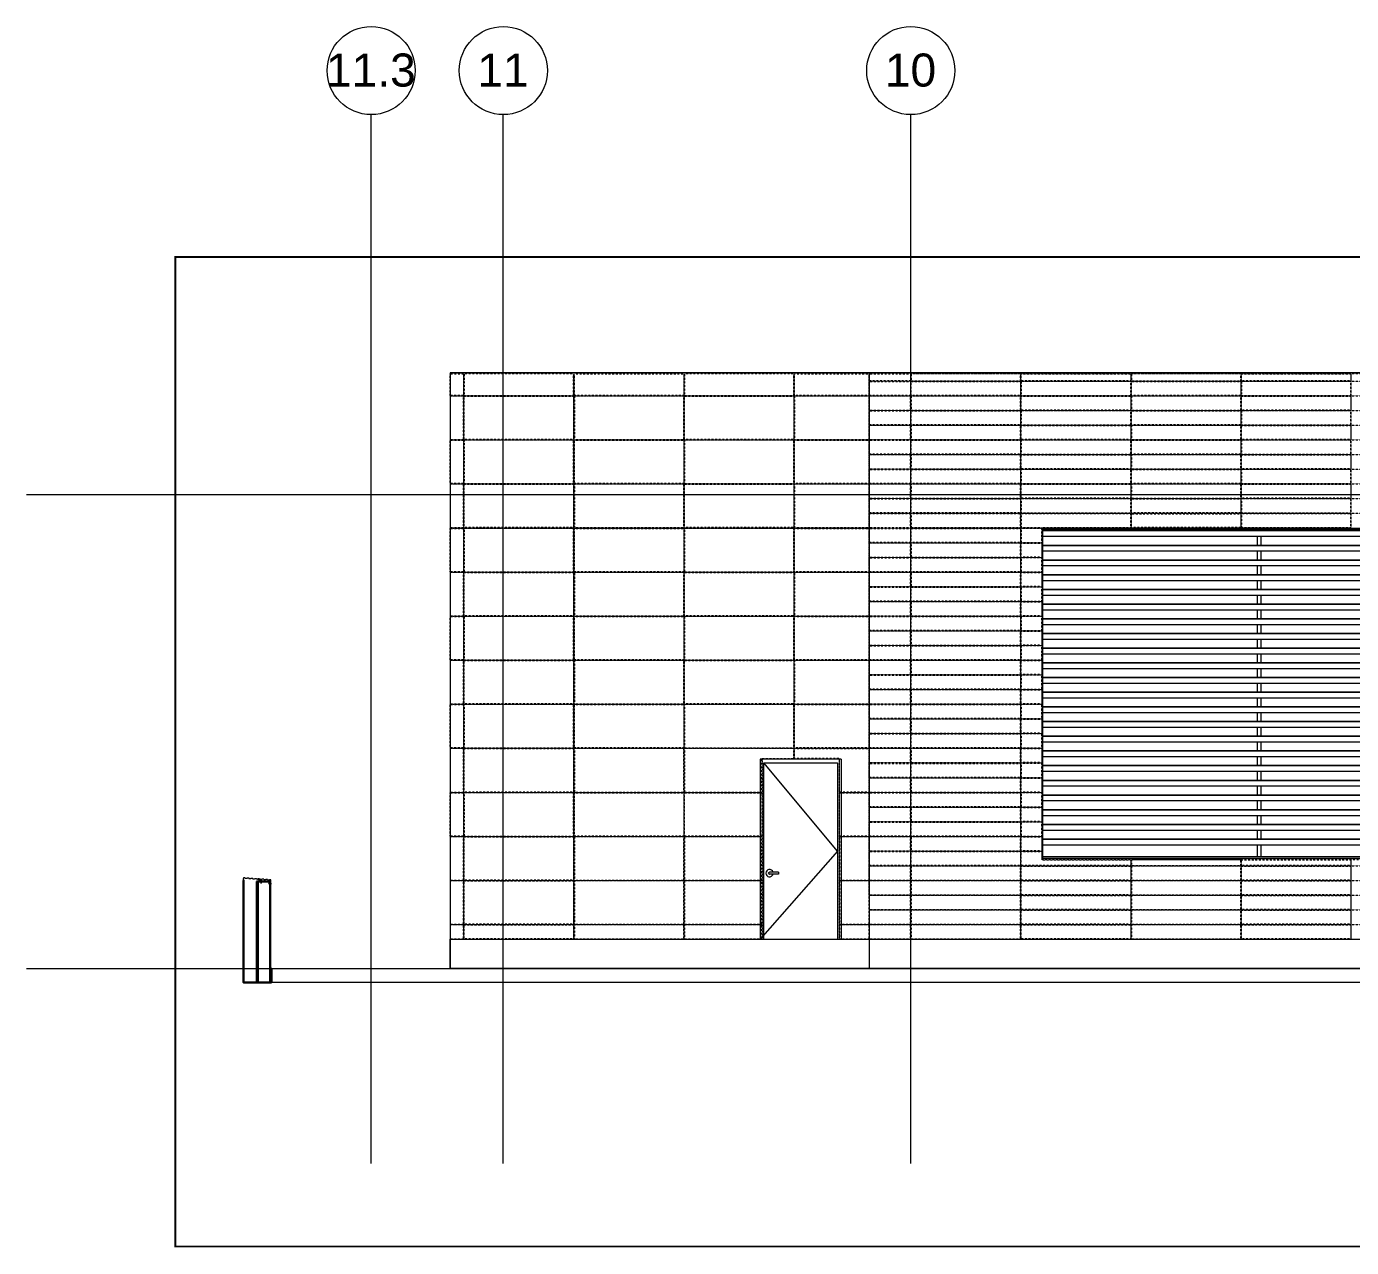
# Model space of a CAD drawing. Header units: inches. Extents: x 1191 to 4278, y -4365 to 1348.
# Drawn here: x 1212 to 1934, y -4191 to -3526 of the extents above; entities that cross this region are included whole.
import ezdxf

# ---------------------------------------------------------------- set-up
doc = ezdxf.new("R2010")
doc.units = ezdxf.units.IN
doc.header["$MEASUREMENT"] = 0
for name, pattern in [('INC-200$0$NBK_Hidden', [0.125, 0.083333, -0.041667]), ('NBK_Center2', [0.270833, 0.166667, -0.03125, 0.041667, -0.03125]), ('NBK_Hidden', [0.125, 0.083333, -0.041667]), ('NBK_Hidden2', [0.0625, 0.041667, -0.020833])]:
    doc.linetypes.add(name, pattern=pattern)
doc.layers.get('Defpoints').update_dxf_attribs({"color": 250, "lineweight": 0})
for name, color, linetype, lineweight in [('!Arch2', 8, 'Continuous', 9), ('!Hatch', 8, 'Continuous', 5), ('!Linetype_Center2', 222, 'NBK_Center2', 9), ('!Linetype_Hidden', 210, 'NBK_Hidden', 9), ('!Misc1', 254, 'Continuous', 5), ('!Misc2', 252, 'NBK_Hidden2', 5), ('INC-200$0$!Linetype_Hidden', 210, 'INC-200$0$NBK_Hidden', 9), ('S-GRID-IDEN', 1, 'Continuous', 9)]:
    doc.layers.add(name, color=color, linetype=linetype, lineweight=lineweight)
doc.styles.add('Arial_1', font='arial.ttf', dxfattribs={"height": 18})

# ---------------------------------------------------------------- blocks, each defined once
blk = doc.blocks.new('A$C5F5E00A7')
for p, q in [((0, -364.16), (0, 207.16)), ((0, -364.16), (0, 207.16)), ((72, -364.16), (72, 207.16)), ((72, -364.16), (72, 207.16)), ((294, -364.16), (294, 207.16)), ((294, -364.16), (294, 207.16)), ((2853.84, 0), (-187.78, 0)), ((2853.84, 0), (-187.78, 0)), ((-187.78, -258), (2853.84, -258)), ((-187.78, -258), (2853.84, -258))]:
    blk.add_line(p, q)
at = {"layer": 'S-GRID-IDEN'}
for centre in [(0, 231.16), (0, 231.16), (72, 231.16), (72, 231.16), (294, 231.16), (294, 231.16)]:
    blk.add_circle(centre, 24, dxfattribs=at)
at = {"char_height": 18, "width": 16.968, "attachment_point": 1, "style": 'Arial_1'}
for s, insert in [('11.3', (-24.63, 240.45)), ('11.3', (-24.63, 240.45)), ('11', (57.86, 240.45)), ('11', (57.86, 240.45)), ('10', (279.86, 240.45)), ('10', (279.86, 240.45))]:
    blk.add_mtext(s, dxfattribs=dict(at, insert=insert))
blk = doc.blocks.new('*U264')
at = {"color": 0, "linetype": 'ByBlock'}
for p, q in [((0.1, -0.01), (-0.1, -0.04)), ((0.1, -0.07), (-0.1, -0.1)), ((0.1, -0.14), (-0.1, -0.16)), ((0.1, -0.2), (-0.1, -0.22)), ((0.1, -0.26), (-0.1, -0.29)), ((0.1, -0.32), (-0.1, -0.35)), ((0.1, -0.39), (-0.1, -0.41)), ((0.1, -0.45), (-0.1, -0.47)), ((0.1, -0.51), (-0.1, -0.54)), ((0.1, -0.57), (-0.1, -0.6)), ((0.1, -0.64), (-0.1, -0.66)), ((0.1, -0.7), (-0.1, -0.72)), ((0.02, -0.75), (-0.01, -0.93)), ((0, -1), (-0.01, -0.93)), ((0.08, -0.75), (0, -1))]:
    blk.add_line(p, q, dxfattribs=at)
blk.add_lwpolyline([(-0.17, 0.06), (0.17, 0.06, -0.999262), (0.17, 0), (-0.17, 0, -1.000932)], format="xyb", close=True)
for points in [[(0.07, 0), (-0.07, 0), (-0.07, -0.02)], [(0.07, 0), (0.1, -0.01), (0.07, -0.03), (0.07, -0.06)], [(-0.07, -0.08), (-0.07, -0.05), (-0.1, -0.04), (-0.07, -0.02)], [(-0.07, -0.14), (-0.07, -0.11), (-0.1, -0.1), (-0.07, -0.08)], [(-0.07, -0.2), (-0.07, -0.17), (-0.1, -0.16), (-0.07, -0.14)], [(-0.07, -0.27), (-0.07, -0.23), (-0.1, -0.22), (-0.07, -0.2)], [(-0.07, -0.33), (-0.07, -0.3), (-0.1, -0.29), (-0.07, -0.27)], [(-0.07, -0.39), (-0.07, -0.36), (-0.1, -0.35), (-0.07, -0.33)], [(-0.07, -0.45), (-0.07, -0.42), (-0.1, -0.41), (-0.07, -0.39)], [(-0.07, -0.52), (-0.07, -0.48), (-0.1, -0.47), (-0.07, -0.45)], [(-0.07, -0.58), (-0.07, -0.55), (-0.1, -0.54), (-0.07, -0.52)], [(-0.07, -0.64), (-0.07, -0.61), (-0.1, -0.6), (-0.07, -0.58)], [(-0.07, -0.7), (-0.07, -0.67), (-0.1, -0.66), (-0.07, -0.64)], [(-0.07, -0.77), (-0.07, -0.73), (-0.1, -0.72), (-0.07, -0.7)], [(0.07, -0.75), (0.08, -0.75), (0.08, -0.93), (0, -1), (-0.08, -0.93), (-0.08, -0.75), (-0.07, -0.75), (-0.07, -0.77)], [(0.07, -0.06), (0.1, -0.07), (0.07, -0.09), (0.07, -0.12)], [(0.07, -0.12), (0.1, -0.14), (0.07, -0.15), (0.07, -0.19)], [(0.07, -0.19), (0.1, -0.2), (0.07, -0.22), (0.07, -0.25)], [(0.07, -0.25), (0.1, -0.26), (0.07, -0.28), (0.07, -0.31)], [(0.07, -0.31), (0.1, -0.32), (0.07, -0.34), (0.07, -0.38)], [(0.07, -0.38), (0.1, -0.39), (0.07, -0.41), (0.07, -0.44)], [(0.07, -0.44), (0.1, -0.45), (0.07, -0.47), (0.07, -0.5)], [(0.07, -0.5), (0.1, -0.51), (0.07, -0.53), (0.07, -0.56)], [(0.07, -0.56), (0.1, -0.57), (0.07, -0.59), (0.07, -0.62)], [(0.07, -0.62), (0.1, -0.64), (0.07, -0.66), (0.07, -0.69)], [(0.07, -0.69), (0.1, -0.7), (0.07, -0.72), (0.07, -0.75)]]:
    blk.add_lwpolyline(points, dxfattribs=at)
for centre, radius, start, end in [((-0.04, -0.93), 0.0417, 132.5802, 180.5455), ((-0.05, -0.94), 0.0414, 11.0573, 109.1534)]:
    blk.add_arc(centre, radius, start, end, dxfattribs=at)
blk = doc.blocks.new('A$C5E8AE244')
at = {"layer": '!Hatch', "const_width": 0.0625}
blk.add_lwpolyline([(-6.42, 1.19), (-7.43, 1.26)], dxfattribs=at)
at = {"layer": '!Hatch'}
blk.add_lwpolyline([(-6.42, 1.15), (-7.44, 1.22), (-7.43, 1.3), (-6.42, 1.23)], close=True, dxfattribs=at)
at = {"layer": '!Misc1'}
blk.add_lwpolyline([(-14.49, 1.83), (-14.49, 1.87), (-14.45, 1.87)], dxfattribs=at)
at = {"layer": '!Misc2'}
for p, q in [((0.31, 0.19), (0.19, -2.12)), ((0.31, -2.12), (0.19, 0.19))]:
    blk.add_line(p, q, dxfattribs=at)
blk.add_lwpolyline([(0.39, -2.12), (0.39, 0.83), (-14.45, 1.87, 0.434812), (-14.49, 1.83), (-14.49, 0.45, 0.645045), (-14.43, 0.42), (-14.1, 0.71), (-14.15, 0.77), (-14.35, 0.6, -0.645045), (-14.41, 0.63), (-14.41, 1.74, -0.434812), (-14.37, 1.78), (0.31, 0.76), (0.31, -2.12)], format="xyb", close=True, dxfattribs=at)
for points in [[(-4.37, 0.19), (-5.37, 0.19), (-6.45, 1.09), (-7.44, 1.16), (-7.44, 1.22), (-6.42, 1.15), (-5.35, 0.25), (-4.37, 0.25)], [(0.13, -2.81), (0.13, 0.12), (-7.37, 0.12), (-7.37, -2.94), (-7.43, -2.94), (-7.43, 0.19), (0.13, 0.19), (0.19, 0.19), (0.19, -2.81)], [(0.19, 0.19), (0.31, 0.19), (0.31, -2.12), (0.19, -2.12)]]:
    blk.add_lwpolyline(points, close=True, dxfattribs=at)
at = {"layer": '!Misc2', "xscale": -1.279102632693, "yscale": 1.279102632693, "zscale": 1.279102632693}
blk.add_blockref('*U264', (-4.88, 0.25), dxfattribs=at)
at = {"layer": '!Misc2', "yscale": 1.279102632693, "zscale": 1.279102632693}
for p, xscale, rotation in [((-7.47, -1.24), -1.279102632693, 90), ((-7.47, -2.54), -1.279102632693, 90), ((0.39, -1.25), 1.279102632693, 270)]:
    blk.add_blockref('*U264', p, dxfattribs=dict(at, xscale=xscale, rotation=rotation))
blk = doc.blocks.new('A$C5F5E02A7')
for p, q in [((23.75, 324.5), (-2525, 324.5)), ((-2525, 324.5), (-2525, 0)), ((-2296.75, 324.5), (-2296.75, 0)), ((-2202.31, 240), (-209.69, 240)), ((-2202.31, 60), (-2202.31, 240)), ((-2202.12, 60), (-2202.12, 240)), ((-211.29, 239.66), (-2202.12, 239.66)), ((-211.29, 239.48), (-2202.12, 239.48)), ((-211.29, 239), (-2202.12, 239)), ((-211.29, 238.55), (-2202.12, 238.55)), ((-211.29, 238.37), (-2202.12, 238.37)), ((-211.29, 235.31), (-2202.12, 235.31)), ((-2085.2, 230.55), (-2085.2, 235.31)), ((-2083.39, 235.31), (-2083.39, 230.55)), ((-211.29, 230.55), (-2202.12, 230.55)), ((-211.29, 230.37), (-2202.12, 230.37)), ((-211.29, 227.31), (-2202.12, 227.31)), ((-2085.2, 222.55), (-2085.2, 227.31)), ((-2083.39, 227.31), (-2083.39, 222.55)), ((-211.29, 222.55), (-2202.12, 222.55)), ((-211.29, 222.37), (-2202.12, 222.37)), ((-211.29, 219.31), (-2202.12, 219.31)), ((-2085.2, 214.55), (-2085.2, 219.31)), ((-2083.39, 219.31), (-2083.39, 214.55)), ((-211.29, 214.55), (-2202.12, 214.55)), ((-211.29, 214.37), (-2202.12, 214.37)), ((-211.29, 211.31), (-2202.12, 211.31)), ((-2085.2, 206.55), (-2085.2, 211.31)), ((-2083.39, 211.31), (-2083.39, 206.55)), ((-211.29, 206.55), (-2202.12, 206.55)), ((-211.29, 206.37), (-2202.12, 206.37)), ((-211.29, 203.31), (-2202.12, 203.31)), ((-2085.2, 198.55), (-2085.2, 203.31)), ((-2083.39, 203.31), (-2083.39, 198.55)), ((-211.29, 198.55), (-2202.12, 198.55)), ((-211.29, 198.37), (-2202.12, 198.37)), ((-211.29, 195.31), (-2202.12, 195.31)), ((-2085.2, 190.55), (-2085.2, 195.31)), ((-2083.39, 195.31), (-2083.39, 190.55)), ((-211.29, 190.55), (-2202.12, 190.55)), ((-211.29, 190.37), (-2202.12, 190.37)), ((-211.29, 187.31), (-2202.12, 187.31)), ((-211.29, 182.55), (-2202.12, 182.55)), ((-211.29, 182.37), (-2202.12, 182.37)), ((-2085.2, 182.55), (-2085.2, 187.31)), ((-2083.39, 187.31), (-2083.39, 182.55)), ((-211.29, 179.31), (-2202.12, 179.31)), ((-211.29, 174.55), (-2202.12, 174.55)), ((-211.29, 174.37), (-2202.12, 174.37)), ((-2085.2, 174.55), (-2085.2, 179.31)), ((-2083.39, 179.31), (-2083.39, 174.55)), ((-211.29, 171.31), (-2202.12, 171.31)), ((-211.29, 166.55), (-2202.12, 166.55)), ((-211.29, 166.37), (-2202.12, 166.37)), ((-2085.2, 166.55), (-2085.2, 171.31)), ((-2083.39, 171.31), (-2083.39, 166.55)), ((-211.29, 163.31), (-2202.12, 163.31)), ((-2085.2, 158.55), (-2085.2, 163.31)), ((-2083.39, 163.31), (-2083.39, 158.55)), ((-211.29, 158.55), (-2202.12, 158.55)), ((-211.29, 158.37), (-2202.12, 158.37)), ((-211.29, 155.31), (-2202.12, 155.31)), ((-2085.2, 150.55), (-2085.2, 155.31)), ((-2083.39, 155.31), (-2083.39, 150.55)), ((-211.29, 150.55), (-2202.12, 150.55)), ((-211.29, 150.37), (-2202.12, 150.37)), ((-211.29, 147.31), (-2202.12, 147.31)), ((-2085.2, 142.55), (-2085.2, 147.31)), ((-2083.39, 147.31), (-2083.39, 142.55)), ((-211.29, 142.55), (-2202.12, 142.55)), ((-211.29, 142.37), (-2202.12, 142.37)), ((-211.29, 139.31), (-2202.12, 139.31)), ((-2085.2, 134.55), (-2085.2, 139.31)), ((-2083.39, 139.31), (-2083.39, 134.55)), ((-211.29, 134.55), (-2202.12, 134.55)), ((-211.29, 134.37), (-2202.12, 134.37)), ((-211.29, 131.31), (-2202.12, 131.31)), ((-2085.2, 126.55), (-2085.2, 131.31)), ((-2083.39, 131.31), (-2083.39, 126.55)), ((-211.29, 126.55), (-2202.12, 126.55)), ((-211.29, 126.37), (-2202.12, 126.37)), ((-211.29, 123.31), (-2202.12, 123.31)), ((-2085.2, 118.55), (-2085.2, 123.31)), ((-2083.39, 123.31), (-2083.39, 118.55)), ((-211.29, 118.55), (-2202.12, 118.55)), ((-211.29, 118.37), (-2202.12, 118.37)), ((-2311.99, 114), (-2356, 114)), ((-2356, 114), (-2356, 16)), ((-2313.99, 64), (-2354, 112)), ((-2354, 16), (-2354, 112)), ((-2354, 112), (-2313.99, 112)), ((-2313.99, 112), (-2313.99, 16)), ((-2311.99, 114), (-2311.99, 16)), ((-211.29, 115.31), (-2202.12, 115.31)), ((-211.29, 110.55), (-2202.12, 110.55)), ((-211.29, 110.37), (-2202.12, 110.37)), ((-2085.2, 110.55), (-2085.2, 115.31)), ((-2083.39, 115.31), (-2083.39, 110.55)), ((-211.29, 107.31), (-2202.12, 107.31)), ((-211.29, 102.55), (-2202.12, 102.55)), ((-211.29, 102.37), (-2202.12, 102.37)), ((-2085.2, 102.55), (-2085.2, 107.31)), ((-2083.39, 107.31), (-2083.39, 102.55)), ((-211.29, 99.31), (-2202.12, 99.31)), ((-211.29, 94.55), (-2202.12, 94.55)), ((-211.29, 94.37), (-2202.12, 94.37)), ((-2085.2, 94.55), (-2085.2, 99.31)), ((-2083.39, 99.31), (-2083.39, 94.55)), ((-211.29, 91.31), (-2202.12, 91.31)), ((-2085.2, 86.55), (-2085.2, 91.31)), ((-2083.39, 91.31), (-2083.39, 86.55)), ((-211.29, 86.55), (-2202.12, 86.55)), ((-211.29, 86.37), (-2202.12, 86.37)), ((-211.29, 83.31), (-2202.12, 83.31)), ((-2085.2, 78.55), (-2085.2, 83.31)), ((-2083.39, 83.31), (-2083.39, 78.55)), ((-211.29, 78.55), (-2202.12, 78.55)), ((-211.29, 78.37), (-2202.12, 78.37)), ((-211.29, 75.31), (-2202.12, 75.31)), ((-2085.2, 70.55), (-2085.2, 75.31)), ((-2083.39, 75.31), (-2083.39, 70.55)), ((-211.29, 70.55), (-2202.12, 70.55)), ((-211.29, 70.37), (-2202.12, 70.37)), ((-211.29, 67.31), (-2202.12, 67.31)), ((-2085.2, 61), (-2085.2, 67.31)), ((-2083.39, 67.31), (-2083.39, 61)), ((-2313.99, 64), (-2356, 16)), ((-209.69, 60), (-2202.31, 60)), ((-2202.12, 61), (-211.29, 61)), ((-2346, 52.5), (-2351, 52.5)), ((-2346, 51.5), (-2351, 51.5)), ((-2346, 52.5), (-2346, 51.5))]:
    blk.add_line(p, q)
at = {"lineweight": 30}
for p, q in [((-2630.32, 47.54), (-2630.32, -7.5)), ((-2629.69, 47.54), (-2629.69, -7.5)), ((-2623.07, -7.5), (-2623.07, 47.54)), ((-2623.07, 0), (-2622.32, 0)), ((-2622.32, 0), (-2622.32, -7.5))]:
    blk.add_line(p, q, dxfattribs=at)
for points in [[(-2637.57, 48), (-2637.57, -7.5), (-2622.32, -7.5)], [(-2623.07, 47.54), (-2630.32, 47.54)]]:
    blk.add_lwpolyline(points, dxfattribs=at)
at = {"color": 8, "const_width": 0.125}
blk.add_lwpolyline([(-2623.07, 47.61), (-2630.44, 47.61)], dxfattribs=at)
at = {"linetype": 'NBK_Hidden2'}
blk.add_lwpolyline([(-2630.44, 47.54), (-2623.07, 47.54), (-2623.07, 47.67), (-2630.44, 47.67)], close=True, dxfattribs=at)
for points in [[(-2525, 16), (-1981.15, 16), (-1981.15, 0), (-2525, 0)], [(-2622.32, 0), (-1981.15, 0), (-1981.15, -7.5), (-2622.32, -7.5)]]:
    blk.add_lwpolyline(points, close=True)
blk.add_arc((-2351, 52), 2, 15, 345)
for points in [[(-2351.5, 52), (-2351.5, 52.04), (-2351.49, 52.11), (-2351.46, 52.19), (-2351.43, 52.25), (-2351.4, 52.3), (-2351.38, 52.33), (-2351.35, 52.36), (-2351.31, 52.4), (-2351.26, 52.43), (-2351.22, 52.45), (-2351.19, 52.46), (-2351.16, 52.47), (-2351.13, 52.48), (-2351.1, 52.49), (-2351.07, 52.5), (-2351.03, 52.5), (-2351.01, 52.5), (-2351, 52.5)], [(-2351.5, 52), (-2351.5, 51.96), (-2351.49, 51.89), (-2351.46, 51.81), (-2351.43, 51.75), (-2351.4, 51.7), (-2351.38, 51.67), (-2351.35, 51.64), (-2351.31, 51.6), (-2351.26, 51.57), (-2351.22, 51.55), (-2351.19, 51.54), (-2351.16, 51.53), (-2351.13, 51.52), (-2351.1, 51.51), (-2351.07, 51.5), (-2351.03, 51.5), (-2351.01, 51.5), (-2351, 51.5)]]:
    blk.add_open_spline(points, degree=3, knots=[0, 0, 0, 0, 0.0833333, 0.125, 0.1666667, 0.2083333, 0.2291667, 0.25, 0.2916667, 0.3333333, 0.3541667, 0.375, 0.3958333, 0.4166667, 0.4375, 0.4583333, 0.4791667, 0.5, 0.5, 0.5, 0.5])
blk.add_blockref('A$C5E8AE244', (-2623.08, 47.55))
blk = doc.blocks.new('A$C5F5E3900')
at = {"layer": '!Linetype_Center2'}
for p, q in [((-21.5, 16), (-21.5, 324)), ((38.5, 16), (38.5, 324)), ((98.5, 16), (98.5, 324)), ((158.5, 114), (158.5, 324)), ((199.25, 40), (199.25, 324)), ((222, 16), (222, 324)), ((282, 16), (282, 324)), ((-29, 312), (199.25, 312)), ((-29, 288), (199.25, 288)), ((-29, 264), (199.25, 264)), ((-29, 240), (199.25, 240)), ((-29, 216), (199.25, 216)), ((-29, 192), (199.25, 192)), ((-29, 168), (199.25, 168)), ((-29, 144), (199.25, 144)), ((-29, 120), (199.25, 120)), ((141, 114), (141, 16)), ((183, 114), (141, 114)), ((183, 114), (183, 16)), ((-29, 96), (141, 96)), ((183, 96), (199.25, 96)), ((-29, 72), (141, 72)), ((183, 72), (199.25, 72)), ((-29, 48), (141, 48)), ((183, 48), (199.25, 48)), ((-29, 24), (141, 24)), ((-29, 24), (141, 24)), ((183, 24), (199.25, 24)), ((183, 24), (199.25, 24)), ((-29, 16), (141, 16)), ((183, 16), (199.25, 16))]:
    blk.add_line(p, q, dxfattribs=at)
at = {"layer": '!Linetype_Hidden'}
for p, q in [((2374.75, 324), (199.25, 324)), ((199.25, 320), (2374.75, 320)), ((342, 240), (342, 324)), ((402, 240), (402, 324)), ((462, 240), (462, 324)), ((199.25, 312), (2374.75, 312)), ((199.25, 304), (2374.75, 304)), ((199.25, 296), (2374.75, 296)), ((199.25, 288), (2374.75, 288)), ((199.25, 280), (2374.75, 280)), ((199.25, 272), (2374.75, 272)), ((199.25, 264), (2374.75, 264)), ((199.25, 256), (2374.75, 256)), ((199.25, 248), (2374.75, 248)), ((199.25, 240), (293.5, 240)), ((293.5, 240), (2286.5, 240)), ((293.5, 59.22), (293.5, 240)), ((199.25, 232), (293.5, 232)), ((199.25, 224), (293.5, 224)), ((199.25, 216), (293.5, 216)), ((199.25, 208), (293.5, 208)), ((199.25, 200), (293.5, 200)), ((199.25, 192), (293.5, 192)), ((199.25, 184), (293.5, 184)), ((199.25, 176), (293.5, 176)), ((199.25, 168), (293.5, 168)), ((199.25, 160), (293.5, 160)), ((199.25, 152), (293.5, 152)), ((199.25, 144), (293.5, 144)), ((199.25, 136), (293.5, 136)), ((199.25, 128), (293.5, 128)), ((199.25, 120), (293.5, 120)), ((199.25, 112), (293.5, 112)), ((199.25, 104), (293.5, 104)), ((199.25, 96), (293.5, 96)), ((199.25, 88), (293.5, 88)), ((199.25, 80), (293.5, 80)), ((199.25, 72), (293.5, 72)), ((199.25, 64), (293.5, 64)), ((2286.5, 59.22), (293.5, 59.22)), ((342, 16), (342, 59.22)), ((402, 16), (402, 59.22)), ((462, 16), (462, 59.22)), ((199.25, 56), (2374.75, 56)), ((199.25, 48), (514.85, 48)), ((199.25, 40), (514.85, 40)), ((199.25, 32), (514.85, 32)), ((199.25, 24), (514.85, 24)), ((199.25, 16), (514.85, 16))]:
    blk.add_line(p, q, dxfattribs=at)
for points in [[(221.81, 320.19), (199.25, 320.19), (199.25, 324), (221.81, 324)], [(199.25, 319.81), (221.81, 319.81), (221.81, 312.19), (199.25, 312.19)], [(222.19, 320.19), (281.81, 320.19), (281.81, 324), (222.19, 324)], [(222.19, 319.81), (281.81, 319.81), (281.81, 312.19), (222.19, 312.19)], [(341.81, 320.19), (282.19, 320.19), (282.19, 324), (341.81, 324)], [(341.81, 319.81), (282.19, 319.81), (282.19, 312.19), (341.81, 312.19)], [(342.19, 320.19), (401.81, 320.19), (401.81, 324), (342.19, 324)], [(342.19, 319.81), (401.81, 319.81), (401.81, 312.19), (342.19, 312.19)], [(461.81, 320.19), (402.19, 320.19), (402.19, 324), (461.81, 324)], [(461.81, 319.81), (402.19, 319.81), (402.19, 312.19), (461.81, 312.19)], [(199.25, 304.19), (221.81, 304.19), (221.81, 311.81), (199.25, 311.81)], [(222.19, 304.19), (281.81, 304.19), (281.81, 311.81), (222.19, 311.81)], [(341.81, 304.19), (282.19, 304.19), (282.19, 311.81), (341.81, 311.81)], [(342.19, 304.19), (401.81, 304.19), (401.81, 311.81), (342.19, 311.81)], [(461.81, 304.19), (402.19, 304.19), (402.19, 311.81), (461.81, 311.81)], [(199.25, 303.81), (221.81, 303.81), (221.81, 296.19), (199.25, 296.19)], [(222.19, 303.81), (281.81, 303.81), (281.81, 296.19), (222.19, 296.19)], [(341.81, 303.81), (282.19, 303.81), (282.19, 296.19), (341.81, 296.19)], [(342.19, 303.81), (401.81, 303.81), (401.81, 296.19), (342.19, 296.19)], [(461.81, 303.81), (402.19, 303.81), (402.19, 296.19), (461.81, 296.19)], [(199.25, 288.19), (221.81, 288.19), (221.81, 295.81), (199.25, 295.81)], [(222.19, 288.19), (281.81, 288.19), (281.81, 295.81), (222.19, 295.81)], [(341.81, 288.19), (282.19, 288.19), (282.19, 295.81), (341.81, 295.81)], [(342.19, 288.19), (401.81, 288.19), (401.81, 295.81), (342.19, 295.81)], [(461.81, 288.19), (402.19, 288.19), (402.19, 295.81), (461.81, 295.81)], [(199.25, 287.81), (221.81, 287.81), (221.81, 280.19), (199.25, 280.19)], [(222.19, 287.81), (281.81, 287.81), (281.81, 280.19), (222.19, 280.19)], [(341.81, 287.81), (282.19, 287.81), (282.19, 280.19), (341.81, 280.19)], [(342.19, 287.81), (401.81, 287.81), (401.81, 280.19), (342.19, 280.19)], [(461.81, 287.81), (402.19, 287.81), (402.19, 280.19), (461.81, 280.19)], [(199.25, 272.19), (221.81, 272.19), (221.81, 279.81), (199.25, 279.81)], [(222.19, 272.19), (281.81, 272.19), (281.81, 279.81), (222.19, 279.81)], [(341.81, 272.19), (282.19, 272.19), (282.19, 279.81), (341.81, 279.81)], [(342.19, 272.19), (401.81, 272.19), (401.81, 279.81), (342.19, 279.81)], [(461.81, 272.19), (402.19, 272.19), (402.19, 279.81), (461.81, 279.81)], [(199.25, 271.81), (221.81, 271.81), (221.81, 264.19), (199.25, 264.19)], [(222.19, 271.81), (281.81, 271.81), (281.81, 264.19), (222.19, 264.19)], [(341.81, 271.81), (282.19, 271.81), (282.19, 264.19), (341.81, 264.19)], [(342.19, 271.81), (401.81, 271.81), (401.81, 264.19), (342.19, 264.19)], [(461.81, 271.81), (402.19, 271.81), (402.19, 264.19), (461.81, 264.19)], [(199.25, 256.19), (221.81, 256.19), (221.81, 263.81), (199.25, 263.81)], [(222.19, 256.19), (281.81, 256.19), (281.81, 263.81), (222.19, 263.81)], [(341.81, 256.19), (282.19, 256.19), (282.19, 263.81), (341.81, 263.81)], [(342.19, 256.19), (401.81, 256.19), (401.81, 263.81), (342.19, 263.81)], [(461.81, 256.19), (402.19, 256.19), (402.19, 263.81), (461.81, 263.81)], [(199.25, 255.81), (221.81, 255.81), (221.81, 248.19), (199.25, 248.19)], [(222.19, 255.81), (281.81, 255.81), (281.81, 248.19), (222.19, 248.19)], [(341.81, 255.81), (282.19, 255.81), (282.19, 248.19), (341.81, 248.19)], [(342.19, 255.81), (401.81, 255.81), (401.81, 248.19), (342.19, 248.19)], [(461.81, 255.81), (402.19, 255.81), (402.19, 248.19), (461.81, 248.19)], [(199.25, 240.19), (221.81, 240.19), (221.81, 247.81), (199.25, 247.81)], [(222.19, 240.19), (281.81, 240.19), (281.81, 247.81), (222.19, 247.81)], [(293.31, 240.19), (293.31, 240.19), (341.81, 240.19), (341.81, 247.81), (282.19, 247.81), (282.19, 240.19)], [(342.19, 247.81), (401.81, 247.81), (401.81, 240.19), (342.19, 240.19)], [(461.81, 247.81), (402.19, 247.81), (402.19, 240.19), (461.81, 240.19)], [(199.25, 239.81), (221.81, 239.81), (221.81, 232.19), (199.25, 232.19)], [(222.19, 239.81), (281.81, 239.81), (281.81, 232.19), (222.19, 232.19)], [(293.31, 239.81), (282.19, 239.81), (282.19, 232.19), (293.31, 232.19)], [(199.25, 224.19), (221.81, 224.19), (221.81, 231.81), (199.25, 231.81)], [(222.19, 224.19), (281.81, 224.19), (281.81, 231.81), (222.19, 231.81)], [(293.31, 224.19), (282.19, 224.19), (282.19, 231.81), (293.31, 231.81)], [(199.25, 223.81), (221.81, 223.81), (221.81, 216.19), (199.25, 216.19)], [(222.19, 223.81), (281.81, 223.81), (281.81, 216.19), (222.19, 216.19)], [(293.31, 223.81), (282.19, 223.81), (282.19, 216.19), (293.31, 216.19)], [(199.25, 208.19), (221.81, 208.19), (221.81, 215.81), (199.25, 215.81)], [(222.19, 208.19), (281.81, 208.19), (281.81, 215.81), (222.19, 215.81)], [(293.31, 208.19), (282.19, 208.19), (282.19, 215.81), (293.31, 215.81)], [(199.25, 207.81), (221.81, 207.81), (221.81, 200.19), (199.25, 200.19)], [(222.19, 207.81), (281.81, 207.81), (281.81, 200.19), (222.19, 200.19)], [(293.31, 207.81), (282.19, 207.81), (282.19, 200.19), (293.31, 200.19)], [(199.25, 192.19), (221.81, 192.19), (221.81, 199.81), (199.25, 199.81)], [(222.19, 192.19), (281.81, 192.19), (281.81, 199.81), (222.19, 199.81)], [(293.31, 192.19), (282.19, 192.19), (282.19, 199.81), (293.31, 199.81)], [(199.25, 191.81), (221.81, 191.81), (221.81, 184.19), (199.25, 184.19)], [(222.19, 191.81), (281.81, 191.81), (281.81, 184.19), (222.19, 184.19)], [(293.31, 191.81), (282.19, 191.81), (282.19, 184.19), (293.31, 184.19)], [(199.25, 176.19), (221.81, 176.19), (221.81, 183.81), (199.25, 183.81)], [(222.19, 176.19), (281.81, 176.19), (281.81, 183.81), (222.19, 183.81)], [(293.31, 176.19), (282.19, 176.19), (282.19, 183.81), (293.31, 183.81)], [(199.25, 175.81), (221.81, 175.81), (221.81, 168.19), (199.25, 168.19)], [(222.19, 175.81), (281.81, 175.81), (281.81, 168.19), (222.19, 168.19)], [(293.31, 175.81), (282.19, 175.81), (282.19, 168.19), (293.31, 168.19)], [(199.25, 160.19), (221.81, 160.19), (221.81, 167.81), (199.25, 167.81)], [(222.19, 160.19), (281.81, 160.19), (281.81, 167.81), (222.19, 167.81)], [(293.31, 160.19), (282.19, 160.19), (282.19, 167.81), (293.31, 167.81)], [(199.25, 159.81), (221.81, 159.81), (221.81, 152.19), (199.25, 152.19)], [(222.19, 159.81), (281.81, 159.81), (281.81, 152.19), (222.19, 152.19)], [(293.31, 159.81), (282.19, 159.81), (282.19, 152.19), (293.31, 152.19)], [(199.25, 144.19), (221.81, 144.19), (221.81, 151.81), (199.25, 151.81)], [(222.19, 144.19), (281.81, 144.19), (281.81, 151.81), (222.19, 151.81)], [(293.31, 144.19), (282.19, 144.19), (282.19, 151.81), (293.31, 151.81)], [(199.25, 143.81), (221.81, 143.81), (221.81, 136.19), (199.25, 136.19)], [(222.19, 143.81), (281.81, 143.81), (281.81, 136.19), (222.19, 136.19)], [(293.31, 143.81), (282.19, 143.81), (282.19, 136.19), (293.31, 136.19)], [(199.25, 128.19), (221.81, 128.19), (221.81, 135.81), (199.25, 135.81)], [(222.19, 128.19), (281.81, 128.19), (281.81, 135.81), (222.19, 135.81)], [(293.31, 128.19), (282.19, 128.19), (282.19, 135.81), (293.31, 135.81)], [(199.25, 127.81), (221.81, 127.81), (221.81, 120.19), (199.25, 120.19)], [(222.19, 127.81), (281.81, 127.81), (281.81, 120.19), (222.19, 120.19)], [(293.31, 127.81), (282.19, 127.81), (282.19, 120.19), (293.31, 120.19)], [(199.25, 112.19), (221.81, 112.19), (221.81, 119.81), (199.25, 119.81)], [(222.19, 112.19), (281.81, 112.19), (281.81, 119.81), (222.19, 119.81)], [(293.31, 112.19), (282.19, 112.19), (282.19, 119.81), (293.31, 119.81)], [(199.25, 111.81), (221.81, 111.81), (221.81, 104.19), (199.25, 104.19)], [(222.19, 111.81), (281.81, 111.81), (281.81, 104.19), (222.19, 104.19)], [(293.31, 111.81), (282.19, 111.81), (282.19, 104.19), (293.31, 104.19)], [(199.25, 96.19), (221.81, 96.19), (221.81, 103.81), (199.25, 103.81)], [(222.19, 96.19), (281.81, 96.19), (281.81, 103.81), (222.19, 103.81)], [(293.31, 96.19), (282.19, 96.19), (282.19, 103.81), (293.31, 103.81)], [(199.25, 95.81), (221.81, 95.81), (221.81, 88.19), (199.25, 88.19)], [(222.19, 95.81), (281.81, 95.81), (281.81, 88.19), (222.19, 88.19)], [(293.31, 95.81), (282.19, 95.81), (282.19, 88.19), (293.31, 88.19)], [(199.25, 80.19), (221.81, 80.19), (221.81, 87.81), (199.25, 87.81)], [(222.19, 80.19), (281.81, 80.19), (281.81, 87.81), (222.19, 87.81)], [(293.31, 80.19), (282.19, 80.19), (282.19, 87.81), (293.31, 87.81)], [(199.25, 79.81), (221.81, 79.81), (221.81, 72.19), (199.25, 72.19)], [(222.19, 79.81), (281.81, 79.81), (281.81, 72.19), (222.19, 72.19)], [(293.31, 79.81), (282.19, 79.81), (282.19, 72.19), (293.31, 72.19)], [(199.25, 64.19), (221.81, 64.19), (221.81, 71.81), (199.25, 71.81)], [(222.19, 64.19), (281.81, 64.19), (281.81, 71.81), (222.19, 71.81)], [(293.31, 64.19), (282.19, 64.19), (282.19, 71.81), (293.31, 71.81)], [(199.25, 63.81), (221.81, 63.81), (221.81, 56.19), (199.25, 56.19)], [(222.19, 63.81), (281.81, 63.81), (281.81, 56.19), (222.19, 56.19)], [(282.19, 63.81), (293.31, 63.81), (293.31, 59.22), (341.81, 59.22), (341.81, 56.19), (282.19, 56.19)], [(342.19, 56.19), (401.81, 56.19), (401.81, 59.22), (342.19, 59.22)], [(461.81, 56.19), (402.19, 56.19), (402.19, 59.22), (461.81, 59.22)], [(221.81, 48.19), (221.81, 55.81), (199.25, 55.81), (199.25, 48.19)], [(281.81, 48.19), (281.81, 55.81), (222.19, 55.81), (222.19, 48.19)], [(282.19, 48.19), (282.19, 55.81), (341.81, 55.81), (341.81, 48.19)], [(401.81, 48.19), (401.81, 55.81), (342.19, 55.81), (342.19, 48.19)], [(402.19, 48.19), (402.19, 55.81), (461.81, 55.81), (461.81, 48.19)], [(221.81, 40.19), (221.81, 47.81), (199.25, 47.81), (199.25, 40.19)], [(281.81, 40.19), (281.81, 47.81), (222.19, 47.81), (222.19, 40.19)], [(282.19, 40.19), (282.19, 47.81), (341.81, 47.81), (341.81, 40.19)], [(401.81, 40.19), (401.81, 47.81), (342.19, 47.81), (342.19, 40.19)], [(402.19, 40.19), (402.19, 47.81), (461.81, 47.81), (461.81, 40.19)], [(221.81, 32.19), (221.81, 39.81), (199.25, 39.81), (199.25, 32.19)], [(281.81, 32.19), (281.81, 39.81), (222.19, 39.81), (222.19, 32.19)], [(282.19, 32.19), (282.19, 39.81), (341.81, 39.81), (341.81, 32.19)], [(401.81, 32.19), (401.81, 39.81), (342.19, 39.81), (342.19, 32.19)], [(402.19, 32.19), (402.19, 39.81), (461.81, 39.81), (461.81, 32.19)], [(221.81, 24.19), (221.81, 31.81), (199.25, 31.81), (199.25, 24.19)], [(281.81, 24.19), (281.81, 31.81), (222.19, 31.81), (222.19, 24.19)], [(282.19, 24.19), (282.19, 31.81), (341.81, 31.81), (341.81, 24.19)], [(401.81, 24.19), (401.81, 31.81), (342.19, 31.81), (342.19, 24.19)], [(402.19, 24.19), (402.19, 31.81), (461.81, 31.81), (461.81, 24.19)], [(221.81, 16.19), (221.81, 23.81), (199.25, 23.81), (199.25, 16.19)], [(281.81, 16.19), (281.81, 23.81), (222.19, 23.81), (222.19, 16.19)], [(282.19, 16.19), (282.19, 23.81), (341.81, 23.81), (341.81, 16.19)], [(401.81, 16.19), (401.81, 23.81), (342.19, 23.81), (342.19, 16.19)], [(402.19, 16.19), (402.19, 23.81), (461.81, 23.81), (461.81, 16.19)]]:
    blk.add_lwpolyline(points, close=True, dxfattribs=at)
at = {"layer": 'INC-200$0$!Linetype_Hidden'}
for points in [[(-21.69, 312.19), (-29, 312.19), (-29, 324), (-21.69, 324)], [(38.31, 324), (-21.31, 324), (-21.31, 312.19), (38.31, 312.19)], [(38.69, 324), (98.31, 324), (98.31, 312.19), (38.69, 312.19)], [(158.31, 324), (98.69, 324), (98.69, 312.19), (158.31, 312.19)], [(158.69, 324), (199.25, 324), (199.25, 312.19), (158.69, 312.19)], [(-21.69, 311.81), (-29, 311.81), (-29, 288.19), (-21.69, 288.19)], [(38.31, 288.19), (-21.31, 288.19), (-21.31, 311.81), (38.31, 311.81)], [(38.69, 288.19), (98.31, 288.19), (98.31, 311.81), (38.69, 311.81)], [(158.31, 288.19), (98.69, 288.19), (98.69, 311.81), (158.31, 311.81)], [(158.69, 288.19), (199.25, 288.19), (199.25, 311.81), (158.69, 311.81)], [(-21.69, 264.19), (-29, 264.19), (-29, 287.81), (-21.69, 287.81)], [(38.31, 287.81), (-21.31, 287.81), (-21.31, 264.19), (38.31, 264.19)], [(38.69, 287.81), (98.31, 287.81), (98.31, 264.19), (38.69, 264.19)], [(158.31, 287.81), (98.69, 287.81), (98.69, 264.19), (158.31, 264.19)], [(158.69, 287.81), (199.25, 287.81), (199.25, 264.19), (158.69, 264.19)], [(-21.69, 263.81), (-29, 263.81), (-29, 240.19), (-21.69, 240.19)], [(38.31, 240.19), (-21.31, 240.19), (-21.31, 263.81), (38.31, 263.81)], [(38.69, 240.19), (98.31, 240.19), (98.31, 263.81), (38.69, 263.81)], [(158.31, 240.19), (98.69, 240.19), (98.69, 263.81), (158.31, 263.81)], [(158.69, 240.19), (199.25, 240.19), (199.25, 263.81), (158.69, 263.81)], [(-21.69, 216.19), (-29, 216.19), (-29, 239.81), (-21.69, 239.81)], [(38.31, 239.81), (-21.31, 239.81), (-21.31, 216.19), (38.31, 216.19)], [(38.69, 239.81), (98.31, 239.81), (98.31, 216.19), (38.69, 216.19)], [(158.31, 239.81), (98.69, 239.81), (98.69, 216.19), (158.31, 216.19)], [(158.69, 239.81), (199.25, 239.81), (199.25, 216.19), (158.69, 216.19)], [(-21.69, 215.81), (-29, 215.81), (-29, 192.19), (-21.69, 192.19)], [(38.31, 192.19), (-21.31, 192.19), (-21.31, 215.81), (38.31, 215.81)], [(38.69, 192.19), (98.31, 192.19), (98.31, 215.81), (38.69, 215.81)], [(158.31, 192.19), (98.69, 192.19), (98.69, 215.81), (158.31, 215.81)], [(158.69, 192.19), (199.25, 192.19), (199.25, 215.81), (158.69, 215.81)], [(-21.69, 168.19), (-29, 168.19), (-29, 191.81), (-21.69, 191.81)], [(38.31, 191.81), (-21.31, 191.81), (-21.31, 168.19), (38.31, 168.19)], [(38.69, 191.81), (98.31, 191.81), (98.31, 168.19), (38.69, 168.19)], [(158.31, 191.81), (98.69, 191.81), (98.69, 168.19), (158.31, 168.19)], [(158.69, 191.81), (199.25, 191.81), (199.25, 168.19), (158.69, 168.19)], [(-21.69, 167.81), (-29, 167.81), (-29, 144.19), (-21.69, 144.19)], [(38.31, 144.19), (-21.31, 144.19), (-21.31, 167.81), (38.31, 167.81)], [(38.69, 144.19), (98.31, 144.19), (98.31, 167.81), (38.69, 167.81)], [(158.31, 144.19), (98.69, 144.19), (98.69, 167.81), (158.31, 167.81)], [(158.69, 144.19), (199.25, 144.19), (199.25, 167.81), (158.69, 167.81)], [(-21.69, 120.19), (-29, 120.19), (-29, 143.81), (-21.69, 143.81)], [(38.31, 143.81), (-21.31, 143.81), (-21.31, 120.19), (38.31, 120.19)], [(38.69, 143.81), (98.31, 143.81), (98.31, 120.19), (38.69, 120.19)], [(158.31, 143.81), (98.69, 143.81), (98.69, 120.19), (158.31, 120.19)], [(158.69, 143.81), (199.25, 143.81), (199.25, 120.19), (158.69, 120.19)], [(-21.69, 119.81), (-29, 119.81), (-29, 96.19), (-21.69, 96.19)], [(38.31, 96.19), (-21.31, 96.19), (-21.31, 119.81), (38.31, 119.81)], [(38.69, 96.19), (98.31, 96.19), (98.31, 119.81), (38.69, 119.81)], [(158.31, 119.81), (98.69, 119.81), (98.69, 96.19), (140.81, 96.19), (140.81, 114.5), (158.31, 114.5)], [(158.69, 119.81), (199.25, 119.81), (199.25, 96.19), (183.19, 96.19), (183.19, 114.5), (158.69, 114.5)], [(-21.69, 72.19), (-29, 72.19), (-29, 95.81), (-21.69, 95.81)], [(38.31, 95.84), (-21.31, 95.84), (-21.31, 72.22), (38.31, 72.22)], [(38.69, 95.84), (98.31, 95.84), (98.31, 72.22), (38.69, 72.22)], [(98.69, 95.81), (140.81, 95.81), (140.81, 72.19), (98.69, 72.19)], [(183.19, 95.81), (199.25, 95.81), (199.25, 72.19), (183.19, 72.19)], [(-21.69, 48.19), (-21.69, 71.81), (-29, 71.81), (-29, 48.19)], [(-21.31, 48.19), (-21.31, 71.78), (38.31, 71.78), (38.31, 48.19)], [(98.31, 48.19), (98.31, 71.78), (38.69, 71.78), (38.69, 48.19)], [(140.81, 48.19), (140.81, 71.81), (98.69, 71.81), (98.69, 48.19)], [(199.25, 48.19), (199.25, 71.81), (183.19, 71.81), (183.19, 48.19)], [(-21.69, 24.19), (-21.69, 47.81), (-29, 47.81), (-29, 24.19)], [(-21.31, 24.19), (-21.31, 47.78), (38.31, 47.78), (38.31, 24.19)], [(98.31, 24.19), (98.31, 47.78), (38.69, 47.78), (38.69, 24.19)], [(140.81, 24.19), (140.81, 47.81), (98.69, 47.81), (98.69, 24.19)], [(199.25, 24.19), (199.25, 47.81), (183.19, 47.81), (183.19, 24.19)], [(-21.69, 16.19), (-21.69, 23.81), (-29, 23.81), (-29, 16.19)], [(-21.31, 16.19), (-21.31, 23.78), (38.31, 23.78), (38.31, 16.19)], [(98.31, 16.19), (98.31, 23.78), (38.69, 23.78), (38.69, 16.19)], [(140.81, 16.19), (140.81, 23.81), (98.69, 23.81), (98.69, 16.19)], [(199.25, 16.19), (199.25, 23.81), (183.19, 23.81), (183.19, 16.19)]]:
    blk.add_lwpolyline(points, close=True, dxfattribs=at)
blk = doc.blocks.new('A$C5F5E469F')
at = {"layer": '!Arch2', "color": 1}
blk.add_blockref('A$C5F5E02A7', (2568, 0), dxfattribs=at)
at = {"color": 1}
blk.add_blockref('A$C5F5E3900', (72, 0), dxfattribs=at)

msp = doc.modelspace()

# ---------------------------------------------------------------- linework, layer by layer
at = {"layer": 'Defpoints', "color": 2, "const_width": 1}
msp.add_lwpolyline([(1293.02, -3651.07), (4092.6, -3651.07), (4092.6, -4190.12), (1293.02, -4190.12)], close=True, dxfattribs=at)

# ---------------------------------------------------------------- block references
at = {"color": 1}
msp.add_blockref('A$C5F5E469F', (1399.71, -4038.72), dxfattribs=at)
at = {"layer": 'Defpoints', "color": 1}
msp.add_blockref('A$C5F5E00A7', (1399.71, -3780.72), dxfattribs=at)

doc.saveas('drawing.dxf')
